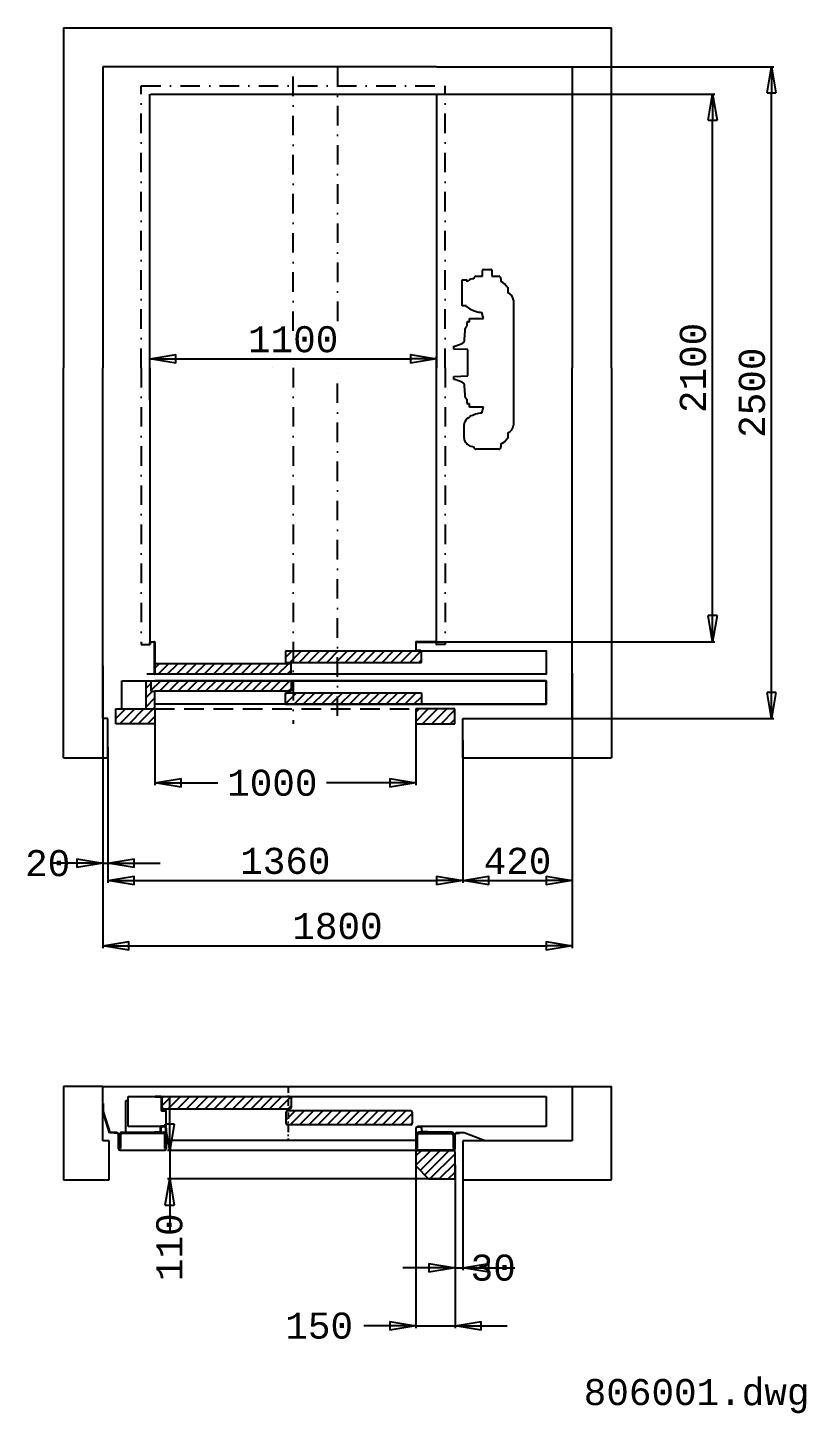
# Model space of a CAD drawing. Extents: x 66121 to 89453, y -8534 to 10021.
# Drawn here: x 70996 to 73981, y -2313 to 3001 of the extents above; entities that cross this region are included whole.
import ezdxf

# ---------------------------------------------------------------- set-up
doc = ezdxf.new("R2010")
doc.units = 0
doc.header["$LTSCALE"] = 50
doc.header["$MEASUREMENT"] = 0
doc.linetypes.add('DASHDOT', pattern=[1, 0.5, -0.25, 0, -0.25])
doc.linetypes.add('DASHED', pattern=[0.75, 0.5, -0.25])
doc.layers.get('0').update_dxf_attribs({"linetype": 'CONTINUOUS'})
doc.layers.get('Defpoints').update_dxf_attribs({"linetype": 'CONTINUOUS'})
for name, color, linetype in [('CONT_35', 250, 'CONTINUOUS'), ('CONT_70', 5, 'CONTINUOUS'), ('DASH_35', 30, 'DASHED'), ('DASHD_35', 40, 'DASHDOT'), ('DIM_MM', 7, 'CONTINUOUS'), ('HATCH_35', 6, 'CONTINUOUS'), ('TEXT_50', 7, 'CONTINUOUS')]:
    doc.layers.add(name, color=color, linetype=linetype)
doc.styles.get("Standard").update_dxf_attribs({"font": 'monotxt'})
doc.dimstyles.get("Standard").update_dxf_attribs({"dimscale": 50, "dimtxt": 2, "dimasz": 2, "dimexe": 0.18, "dimexo": 0, "dimgap": 0.5, "dimtad": 1, "dimdec": 0, "dimrnd": 1, "dimzin": 0, "dimdsep": 46, "dimtxsty": 'Standard', "dimblk": 'CLOSED', "dimcen": 0.09, "dimadec": 0, "dimazin": 0, "dimtfac": 1, "dimtdec": 0, "dimtmove": 2, "dimatfit": 0, "dimldrblk": 'CLOSED', "dimfxl": 1, "dimtolj": 1, "dimtzin": 0, "dimarcsym": 0})
pattern_1 = [(45, (61636.344, -92395.658), (-17.6776695, 17.6776695), [])]
pattern_2 = [(45, (71066.156, -1640.28), (-17.67767, 17.67767), [])]

# ---------------------------------------------------------------- blocks, each defined once
blk = doc.blocks.new('_Closed')
at = {"color": 0, "linetype": 'Continuous', "lineweight": -2}
for p, q in [((-1, 0.167), (0, 0)), ((-1, 0.167), (-1, -0.167)), ((0, 0), (-1, -0.167)), ((0, 0), (-1, 0))]:
    blk.add_line(p, q, dxfattribs=at)
blk = doc.blocks.new('*D196')
at = {"layer": 'Defpoints', "color": 0, "transparency": 16777216}
for p in [(72484.4, -1349.6), (72634, -1362), (72634, -1977.8)]:
    blk.add_point(p, dxfattribs=at)
at = {"layer": 'DIM_MM', "color": 0, "lineweight": -2, "transparency": 16777216}
for p, q in [((72484.4, -1349.6), (72484.4, -1986.8)), ((72634, -1362), (72634, -1986.8)), ((72384.4, -1977.8), (72284.4, -1977.8)), ((72484.4, -1977.8), (72634, -1977.8)), ((72734, -1977.8), (72834, -1977.8))]:
    blk.add_line(p, q, dxfattribs=at)
at = {"layer": 'DIM_MM', "color": 0, "lineweight": -2, "transparency": 16777216, "xscale": 100, "yscale": 100, "zscale": 100}
blk.add_blockref('_Closed', (72484.4, -1977.8), dxfattribs=at)
at = {"layer": 'DIM_MM', "color": 0, "lineweight": -2, "transparency": 16777216, "xscale": 100, "yscale": 100, "zscale": 100, "rotation": 180}
blk.add_blockref('_Closed', (72634, -1977.8), dxfattribs=at)
at = {"layer": 'DIM_MM', "color": 0, "transparency": 16777216, "insert": (72113.2, -1977.8), "char_height": 100, "attachment_point": 5}
blk.add_mtext('\\A1;150', dxfattribs=at)
blk = doc.blocks.new('*D180')
at = {"layer": 'Defpoints', "color": 0, "transparency": 16777216}
for p in [(72634, -1393.3), (72663.5, -1383.2), (72663.5, -1755.3)]:
    blk.add_point(p, dxfattribs=at)
at = {"layer": 'DIM_MM', "color": 0, "lineweight": -2, "transparency": 16777216}
for p, q in [((72634, -1393.3), (72634, -1764.3)), ((72663.5, -1383.2), (72663.5, -1764.3)), ((72534, -1755.3), (72434, -1755.3)), ((72634, -1755.3), (72663.5, -1755.3)), ((72763.5, -1755.3), (72863.5, -1755.3))]:
    blk.add_line(p, q, dxfattribs=at)
at = {"layer": 'DIM_MM', "color": 0, "lineweight": -2, "transparency": 16777216, "xscale": 100, "yscale": 100, "zscale": 100}
blk.add_blockref('_Closed', (72634, -1755.3), dxfattribs=at)
at = {"layer": 'DIM_MM', "color": 0, "lineweight": -2, "transparency": 16777216, "xscale": 100, "yscale": 100, "zscale": 100, "rotation": 180}
blk.add_blockref('_Closed', (72663.5, -1755.3), dxfattribs=at)
at = {"layer": 'DIM_MM', "color": 0, "transparency": 16777216, "insert": (72780.4, -1755.3), "char_height": 100, "attachment_point": 5}
blk.add_mtext('\\A1;30', dxfattribs=at)
blk = doc.blocks.new('*D181')
at = {"layer": 'Defpoints', "color": 0, "transparency": 16777216}
for p in [(73083.5, 454.6), (72663.5, 233.5), (73083.5, -270.1)]:
    blk.add_point(p, dxfattribs=at)
at = {"layer": 'DIM_MM', "color": 0, "lineweight": -2, "transparency": 16777216}
for p, q in [((73083.5, 454.6), (73083.5, -279.1)), ((72663.5, 233.5), (72663.5, -279.1)), ((72763.5, -270.1), (72983.5, -270.1))]:
    blk.add_line(p, q, dxfattribs=at)
at = {"layer": 'DIM_MM', "color": 0, "lineweight": -2, "transparency": 16777216, "xscale": 100, "yscale": 100, "zscale": 100, "rotation": 180}
blk.add_blockref('_Closed', (72663.5, -270.1), dxfattribs=at)
at = {"layer": 'DIM_MM', "color": 0, "lineweight": -2, "transparency": 16777216, "xscale": 100, "yscale": 100, "zscale": 100}
blk.add_blockref('_Closed', (73083.5, -270.1), dxfattribs=at)
at = {"layer": 'DIM_MM', "color": 0, "transparency": 16777216, "insert": (72873.5, -195.1), "char_height": 100, "attachment_point": 5}
blk.add_mtext('\\A1;420', dxfattribs=at)
blk = doc.blocks.new('*D182')
at = {"layer": 'Defpoints', "color": 0, "transparency": 16777216}
for p in [(72328, 2746.4), (73621.7, 2746.4), (72517.6, 646.4)]:
    blk.add_point(p, dxfattribs=at)
at = {"layer": 'DIM_MM', "color": 0, "lineweight": -2, "transparency": 16777216}
for p, q in [((72328, 2746.4), (73630.7, 2746.4)), ((73621.7, 746.4), (73621.7, 2646.4)), ((72517.6, 646.4), (73630.7, 646.4))]:
    blk.add_line(p, q, dxfattribs=at)
at = {"layer": 'DIM_MM', "color": 0, "lineweight": -2, "transparency": 16777216, "xscale": 100, "yscale": 100, "zscale": 100}
for p, rotation in [((73621.7, 2746.4), 90), ((73621.7, 646.4), 270)]:
    blk.add_blockref('_Closed', p, dxfattribs=dict(at, rotation=rotation))
at = {"layer": 'DIM_MM', "color": 0, "transparency": 16777216, "insert": (73546.7, 1696.4), "char_height": 100, "attachment_point": 5, "rotation": 90}
blk.add_mtext('\\A1;2100', dxfattribs=at)
blk = doc.blocks.new('*D183')
at = {"layer": 'Defpoints', "color": 0, "transparency": 16777216}
for p in [(71283.5, 554.2), (73083.5, 526), (73083.5, -519.9)]:
    blk.add_point(p, dxfattribs=at)
at = {"layer": 'DIM_MM', "color": 0, "lineweight": -2, "transparency": 16777216}
for p, q in [((71283.5, 554.2), (71283.5, -528.9)), ((73083.5, 526), (73083.5, -528.9)), ((71383.5, -519.9), (72983.5, -519.9))]:
    blk.add_line(p, q, dxfattribs=at)
at = {"layer": 'DIM_MM', "color": 0, "lineweight": -2, "transparency": 16777216, "xscale": 100, "yscale": 100, "zscale": 100, "rotation": 180}
blk.add_blockref('_Closed', (71283.5, -519.9), dxfattribs=at)
at = {"layer": 'DIM_MM', "color": 0, "lineweight": -2, "transparency": 16777216, "xscale": 100, "yscale": 100, "zscale": 100}
blk.add_blockref('_Closed', (73083.5, -519.9), dxfattribs=at)
at = {"layer": 'DIM_MM', "color": 0, "transparency": 16777216, "insert": (72183.5, -444.9), "char_height": 100, "attachment_point": 5}
blk.add_mtext('\\A1;1800', dxfattribs=at)
blk = doc.blocks.new('*D184')
at = {"layer": 'Defpoints', "color": 0, "transparency": 16777216}
for p in [(72527, -1304.8), (71540.1, -1414.5), (72575.4, -1414.5)]:
    blk.add_point(p, dxfattribs=at)
at = {"layer": 'DIM_MM', "color": 0, "lineweight": -2, "transparency": 16777216}
for p, q in [((71540.1, -1204.8), (71540.1, -1104.8)), ((72527, -1304.8), (71531.1, -1304.8)), ((71540.1, -1304.8), (71540.1, -1414.5)), ((72575.4, -1414.5), (71531.1, -1414.5)), ((71540.1, -1514.5), (71540.1, -1614.5))]:
    blk.add_line(p, q, dxfattribs=at)
at = {"layer": 'DIM_MM', "color": 0, "lineweight": -2, "transparency": 16777216, "xscale": 100, "yscale": 100, "zscale": 100}
for p, rotation in [((71540.1, -1304.8), 270), ((71540.1, -1414.5), 90)]:
    blk.add_blockref('_Closed', p, dxfattribs=dict(at, rotation=rotation))
at = {"layer": 'DIM_MM', "color": 0, "transparency": 16777216, "insert": (71539.3, -1676.4), "char_height": 100, "attachment_point": 5, "rotation": 90}
blk.add_mtext('\\A1;110', dxfattribs=at)
blk = doc.blocks.new('*D185')
at = {"layer": 'Defpoints', "color": 0, "transparency": 16777216}
for p in [(72563.5, 1730.8), (72563.5, 1635.4), (71463.5, 1573)]:
    blk.add_point(p, dxfattribs=at)
at = {"layer": 'DIM_MM', "color": 0, "lineweight": -2, "transparency": 16777216}
for p, q in [((71463.5, 1573), (71463.5, 1739.8)), ((71563.5, 1730.8), (72463.5, 1730.8)), ((72563.5, 1635.4), (72563.5, 1739.8))]:
    blk.add_line(p, q, dxfattribs=at)
at = {"layer": 'DIM_MM', "color": 0, "lineweight": -2, "transparency": 16777216, "xscale": 100, "yscale": 100, "zscale": 100, "rotation": 180}
blk.add_blockref('_Closed', (71463.5, 1730.8), dxfattribs=at)
at = {"layer": 'DIM_MM', "color": 0, "lineweight": -2, "transparency": 16777216, "xscale": 100, "yscale": 100, "zscale": 100}
blk.add_blockref('_Closed', (72563.5, 1730.8), dxfattribs=at)
at = {"layer": 'DIM_MM', "color": 0, "transparency": 16777216, "insert": (72013.5, 1805.8), "char_height": 100, "attachment_point": 5}
blk.add_mtext('\\A1;1100', dxfattribs=at)
blk = doc.blocks.new('*D186')
at = {"layer": 'Defpoints', "color": 0, "transparency": 16777216}
for p in [(72663.5, 268.4), (71303.5, 241.4), (72663.5, -270.1)]:
    blk.add_point(p, dxfattribs=at)
at = {"layer": 'DIM_MM', "color": 0, "lineweight": -2, "transparency": 16777216}
for p, q in [((72663.5, 268.4), (72663.5, -279.1)), ((71303.5, 241.4), (71303.5, -279.1)), ((71403.5, -270.1), (72563.5, -270.1))]:
    blk.add_line(p, q, dxfattribs=at)
at = {"layer": 'DIM_MM', "color": 0, "lineweight": -2, "transparency": 16777216, "xscale": 100, "yscale": 100, "zscale": 100, "rotation": 180}
blk.add_blockref('_Closed', (71303.5, -270.1), dxfattribs=at)
at = {"layer": 'DIM_MM', "color": 0, "lineweight": -2, "transparency": 16777216, "xscale": 100, "yscale": 100, "zscale": 100}
blk.add_blockref('_Closed', (72663.5, -270.1), dxfattribs=at)
at = {"layer": 'DIM_MM', "color": 0, "transparency": 16777216, "insert": (71983.5, -195.1), "char_height": 100, "attachment_point": 5}
blk.add_mtext('\\A1;1360', dxfattribs=at)
blk = doc.blocks.new('*D187')
at = {"layer": 'Defpoints', "color": 0, "transparency": 16777216}
for p in [(71483.5, 350.3), (72483.5, 348.4), (72483.5, 104.6)]:
    blk.add_point(p, dxfattribs=at)
at = {"layer": 'DIM_MM', "color": 0, "lineweight": -2, "transparency": 16777216}
for p, q in [((71483.5, 350.3), (71483.5, 95.6)), ((72483.5, 348.4), (72483.5, 95.6)), ((71583.5, 104.6), (71725.2, 104.6)), ((72383.5, 104.6), (72141.9, 104.6))]:
    blk.add_line(p, q, dxfattribs=at)
at = {"layer": 'DIM_MM', "color": 0, "lineweight": -2, "transparency": 16777216, "xscale": 100, "yscale": 100, "zscale": 100, "rotation": 180}
blk.add_blockref('_Closed', (71483.5, 104.6), dxfattribs=at)
at = {"layer": 'DIM_MM', "color": 0, "lineweight": -2, "transparency": 16777216, "xscale": 100, "yscale": 100, "zscale": 100}
blk.add_blockref('_Closed', (72483.5, 104.6), dxfattribs=at)
at = {"layer": 'DIM_MM', "color": 0, "transparency": 16777216, "insert": (71933.5, 104.6), "char_height": 100, "attachment_point": 5}
blk.add_mtext('\\A1;1000', dxfattribs=at)
blk = doc.blocks.new('*D188')
at = {"layer": 'Defpoints', "color": 0, "transparency": 16777216}
for p in [(71283.5, 351.4), (71303.5, 201.4), (71303.5, -203.7)]:
    blk.add_point(p, dxfattribs=at)
at = {"layer": 'DIM_MM', "color": 0, "lineweight": -2, "transparency": 16777216}
for p, q in [((71283.5, 351.4), (71283.5, -212.7)), ((71303.5, 201.4), (71303.5, -212.7)), ((71183.5, -203.7), (71083.5, -203.7)), ((71283.5, -203.7), (71303.5, -203.7)), ((71403.5, -203.7), (71503.5, -203.7))]:
    blk.add_line(p, q, dxfattribs=at)
at = {"layer": 'DIM_MM', "color": 0, "lineweight": -2, "transparency": 16777216, "xscale": 100, "yscale": 100, "zscale": 100}
blk.add_blockref('_Closed', (71283.5, -203.7), dxfattribs=at)
at = {"layer": 'DIM_MM', "color": 0, "lineweight": -2, "transparency": 16777216, "xscale": 100, "yscale": 100, "zscale": 100, "rotation": 180}
blk.add_blockref('_Closed', (71303.5, -203.7), dxfattribs=at)
at = {"layer": 'DIM_MM', "color": 0, "transparency": 16777216, "insert": (71072.3, -203.7), "char_height": 100, "attachment_point": 5}
blk.add_mtext('\\A1;20', dxfattribs=at)
blk = doc.blocks.new('*D60')
at = {"layer": 'Defpoints', "color": 0, "transparency": 16777216}
for p in [(72788.7, 2851.4), (73847.8, 2851.4), (72750.3, 351.4)]:
    blk.add_point(p, dxfattribs=at)
at = {"layer": 'DIM_MM', "color": 0, "lineweight": -2, "transparency": 16777216}
for p, q in [((72788.7, 2851.4), (73856.8, 2851.4)), ((73847.8, 451.4), (73847.8, 2751.4)), ((72750.3, 351.4), (73856.8, 351.4))]:
    blk.add_line(p, q, dxfattribs=at)
at = {"layer": 'DIM_MM', "color": 0, "lineweight": -2, "transparency": 16777216, "xscale": 100, "yscale": 100, "zscale": 100}
for p, rotation in [((73847.8, 2851.4), 90), ((73847.8, 351.4), 270)]:
    blk.add_blockref('_Closed', p, dxfattribs=dict(at, rotation=rotation))
at = {"layer": 'DIM_MM', "color": 0, "transparency": 16777216, "insert": (73772.8, 1601.4), "char_height": 100, "attachment_point": 5, "rotation": 90}
blk.add_mtext('\\A1;2500', dxfattribs=at)

msp = doc.modelspace()

# ---------------------------------------------------------------- hatches: boundary and pattern name
at = {"layer": 'HATCH_35'}
h = msp.add_hatch(dxfattribs=at)
h.set_pattern_fill('ANSI31', color=256, scale=200, style=0)
h.set_pattern_definition(pattern_2)
h.paths.add_polyline_path([(71983.5, 567), (72505.5, 567), (72505.5, 611.4), (71983.5, 611.4)])
h = msp.add_hatch(dxfattribs=at)
h.set_pattern_fill('ANSI31', color=256, scale=200, style=0)
h.set_pattern_definition(pattern_2)
h.paths.add_polyline_path([(72005.5, 521.4), (72005.5, 561.4), (71483.5, 561.4), (71483.5, 521.4)])
h = msp.add_hatch(dxfattribs=at)
h.set_pattern_fill('ANSI31', color=256, scale=200, style=0)
h.set_pattern_definition(pattern_1)
h.paths.add_polyline_path([(71468.4, 496.4), (71448.5, 496.4), (71448.5, 388.4), (71483.5, 388.4), (71483.5, 456.4), (71468.4, 456.4)])
h = msp.add_hatch(dxfattribs=at)
h.set_pattern_fill('ANSI31', color=256, scale=200, style=0)
h.set_pattern_definition(pattern_2)
h.paths.add_polyline_path([(72005.5, 496.4), (72005.5, 456.4), (71483.5, 456.4), (71468.4, 456.4), (71468.4, 496.4)])
h = msp.add_hatch(dxfattribs=at)
h.set_pattern_fill('ANSI31', color=256, scale=200, style=0)
h.set_pattern_definition(pattern_2)
h.paths.add_polyline_path([(71983.5, 406.4), (71983.5, 450.8), (72505.5, 450.8), (72505.5, 406.4)])
h = msp.add_hatch(dxfattribs=at)
h.set_pattern_fill('ANSI31', color=256, scale=200, style=0)
h.set_pattern_definition(pattern_1)
h.paths.add_polyline_path([(71333.5, 388.4), (71333.5, 331.4), (71483.5, 331.4), (71483.5, 388.4), (71448.5, 388.4)])
h = msp.add_hatch(dxfattribs=at)
h.set_pattern_fill('ANSI31', color=256, scale=200, style=0)
h.set_pattern_definition([(45, (61736.344, -92395.658), (-17.6776695, 17.6776695), [])])
h.paths.add_polyline_path([(72483.5, 388.4), (72483.5, 331.4), (72633.5, 331.4), (72633.5, 388.4)])
h = msp.add_hatch(dxfattribs=at)
h.set_pattern_fill('ANSI31', color=256, scale=200, style=0)
h.set_pattern_definition(pattern_1)
edge = h.paths.add_edge_path()
edge.add_arc((71517.3, -1103.8), 6.09, 90, 180)
edge.add_line((71511.3, -1103.8), (71511.3, -1140.4))
edge.add_arc((71517.3, -1140.4), 6.09, 180, 270)
edge.add_line((71517.3, -1146.5), (71999.5, -1146.5))
edge.add_arc((71999.5, -1140.4), 6.09, 270, 360)
edge.add_line((72005.5, -1140.4), (72005.5, -1103.8))
edge.add_arc((71999.5, -1103.8), 6.09, 0, 90)
edge.add_line((71999.5, -1097.7), (71517.3, -1097.7))
h = msp.add_hatch(dxfattribs=at)
h.set_pattern_fill('ANSI31', color=256, scale=200, style=0)
h.set_pattern_definition(pattern_1)
edge = h.paths.add_edge_path()
edge.add_line((72470.2, -1158.6), (72470.2, -1201.3))
edge.add_arc((72464.2, -1201.3), 6.09, -90, 0, ccw=False)
edge.add_line((72464.2, -1207.3), (71992.8, -1207.3))
edge.add_arc((71992.8, -1201.3), 6.09, 180, 270, ccw=False)
edge.add_line((71986.7, -1201.3), (71986.7, -1158.6))
edge.add_arc((71992.8, -1158.6), 6.09, 90, 180, ccw=False)
edge.add_line((71992.8, -1152.5), (72464.2, -1152.5))
edge.add_arc((72464.2, -1158.6), 6.09, 0, 90, ccw=False)
h = msp.add_hatch(dxfattribs=at)
h.set_pattern_fill('ANSI31', color=256, scale=200, style=0)
h.set_pattern_definition(pattern_1)
edge = h.paths.add_edge_path()
edge.add_arc((72629.1, -1409.6), 4.87, 270, 360)
edge.add_line((72634, -1409.6), (72634, -1309.6))
edge.add_arc((72629.1, -1309.6), 4.87, 0, 90)
edge.add_line((72629.1, -1304.8), (72489.2, -1304.8))
edge.add_arc((72489.2, -1309.6), 4.87, 90, 180)
edge.add_line((72484.4, -1309.6), (72484.4, -1363.8))
edge.add_arc((72489.2, -1363.8), 4.87, 180, 225)
edge.add_line((72485.8, -1367.2), (72531.6, -1413.1))
edge.add_arc((72535.1, -1409.6), 4.87, 225, 270)
edge.add_line((72535.1, -1414.5), (72629.1, -1414.5))
h.paths.add_polyline_path([(71954.9, -2052.8), (72271.5, -2052.8), (72271.5, -1902.8), (71954.9, -1902.8)], flags=9)

# ---------------------------------------------------------------- linework, layer by layer
at = {"layer": 'CONT_35', "ltscale": 3}
for p, q in [((71463.5, 1696.4), (71463.5, 2746.4)), ((71466.5, 2746.4), (72563.5, 2746.4)), ((72563.5, 2746.4), (72563.5, 1696.4)), ((72742.3, 2074.4), (72772.1, 2074.4)), ((72661.6, 2034.4), (72679.1, 2034.4)), ((72661.6, 1934.9), (72661.6, 2034.4)), ((72679.1, 2034.4), (72679.1, 2026.6)), ((72685.2, 2031.9), (72685.3, 2031.9)), ((72705.8, 2038.4), (72705.9, 2038.4)), ((72714.1, 2047.9), (72739.3, 2047.9)), ((72739.3, 2047.9), (72739.3, 2071.4)), ((72775.1, 2071.4), (72775.1, 2047.9)), ((72775.1, 2047.9), (72801.8, 2047.9)), ((72801.8, 2047.9), (72801.8, 2047.9)), ((72810.2, 2038.4), (72810.2, 2027.4)), ((72834.1, 2006.7), (72835.9, 2006.1)), ((72835.9, 2006.1), (72835.9, 1984.4)), ((72676.3, 1934.9), (72661.6, 1934.9)), ((72857.6, 1956), (72857.6, 1476.3)), ((72680, 1856), (72680, 1870.7)), ((72683, 1873.7), (72690, 1873.7)), ((72690, 1886.1), (72743.3, 1886.1)), ((72690, 1873.7), (72690, 1886.1)), ((72743.3, 1886.1), (72736.3, 1909.2)), ((72671, 1804.9), (72673.5, 1839.1)), ((72673.5, 1839.1), (72673.5, 1848.1)), ((72630, 1780.1), (72633, 1780.2)), ((72630, 1768.1), (72630, 1780.1)), ((72683.5, 1766.6), (72630, 1768.1)), ((72633, 1780.2), (72661, 1790.6)), ((72683.5, 1665.7), (72683.5, 1766.6)), ((71463.5, 1696.4), (71463.5, 646.4)), ((72563.5, 646.4), (72563.5, 1696.4)), ((72630, 1664.1), (72683.5, 1665.7)), ((72630, 1652.1), (72630, 1664.1)), ((72633, 1652), (72630, 1652.1)), ((72661, 1641.7), (72633, 1652)), ((72673.5, 1593.1), (72671, 1627.4)), ((72673.5, 1584.1), (72673.5, 1593.1)), ((72680, 1561.6), (72680, 1576.3)), ((72690, 1558.6), (72683, 1558.6)), ((72690, 1546.2), (72690, 1558.6)), ((72743.3, 1546.2), (72690, 1546.2)), ((72736.3, 1523.1), (72743.3, 1546.2)), ((72668.6, 1426.9), (72668.6, 1479.2)), ((72835.9, 1447.9), (72835.9, 1426.1)), ((72801.8, 1384.3), (72714.1, 1384.3)), ((72810.2, 1404.9), (72810.2, 1393.9)), ((72835.9, 1426.1), (72834.1, 1425.6)), ((71463.5, 635.4), (71463.5, 643.4)), ((71465, 643.3), (71465, 635.4)), ((71466.5, 646.4), (71480.4, 646.4)), ((71480.4, 644.9), (71466.6, 644.9)), ((71482, 524.5), (71482, 643.3)), ((71483.5, 643.3), (71483.5, 615.5)), ((71465, 635.4), (71463.5, 635.4)), ((71983.5, 611.4), (71983.5, 567)), ((72505.5, 567), (72505.5, 611.4)), ((72005.5, 561.4), (71483.5, 561.4)), ((71483.5, 556.4), (71483.5, 527)), ((71983.5, 567), (72505.5, 567)), ((72005.5, 521.4), (72005.5, 561.4)), ((71356.5, 388.4), (71356.5, 496.4)), ((71448.5, 496.4), (71448.5, 388.4)), ((71453.5, 522.9), (71480.4, 522.9)), ((71453.5, 521.4), (71453.5, 522.9)), ((71480.5, 521.4), (71453.5, 521.4)), ((71468.4, 496.4), (71468.4, 456.4)), ((72005.5, 496.4), (72005.5, 456.4)), ((72983.5, 496.4), (72983.5, 406.4)), ((71468.4, 456.4), (71483.5, 456.4)), ((72005.5, 456.4), (71483.5, 456.4)), ((71483.5, 388.4), (71483.5, 456.4)), ((71983.5, 450.8), (72505.5, 450.8)), ((71983.5, 450.8), (72505.5, 450.8)), ((71983.5, 406.4), (71983.5, 450.8)), ((72505.5, 450.8), (72505.5, 406.4)), ((71333.5, 331.4), (71333.5, 388.4)), ((71483.5, 388.4), (71483.5, 331.4)), ((72633.5, 388.4), (72483.5, 388.4)), ((72483.5, 388.4), (72483.5, 331.4)), ((72633.5, 331.4), (72633.5, 388.4)), ((71483.5, 331.4), (71333.5, 331.4)), ((72483.5, 331.4), (72633.5, 331.4))]:
    msp.add_line(p, q, dxfattribs=at)
at = {"layer": 'CONT_35'}
for p, q in [((71283.5, -1059.2), (73083.5, -1059.2)), ((71372.4, -1235.3), (71372.4, -1113.6)), ((71372.4, -1113.6), (71381, -1113.6)), ((71381, -1097.7), (72983.5, -1097.7)), ((71381, -1213.4), (71381, -1097.7)), ((71505.7, -1097.7), (71484.5, -1097.7)), ((71484.5, -1097.7), (71484.5, -1099)), ((71484.5, -1099), (71505.7, -1099)), ((71507.6, -1100.9), (71507.6, -1150.6)), ((71508.8, -1150.6), (71508.8, -1100.9)), ((71511.3, -1140.4), (71511.3, -1103.8)), ((71517.3, -1097.7), (71999.5, -1097.7)), ((72005.5, -1103.8), (72005.5, -1140.4)), ((72983.5, -1097.7), (72983.5, -1213.4)), ((71283.5, -1155.5), (71283.5, -1125.1)), ((71283.5, -1125.1), (71285.4, -1125.1)), ((71308.9, -1237.8), (71283.5, -1155.5)), ((71285.4, -1125.1), (71285.4, -1155.6)), ((71285.4, -1155.6), (71310.1, -1236)), ((71523.9, -1152.5), (71510.8, -1152.5)), ((71510.8, -1153.8), (71523.9, -1153.8)), ((71999.5, -1146.5), (71517.3, -1146.5)), ((71525.9, -1155.7), (71525.9, -1210.3)), ((71527.1, -1210.3), (71527.1, -1155.7)), ((71986.7, -1201.3), (71986.7, -1158.6)), ((71992.8, -1152.5), (72464.2, -1152.5)), ((72470.2, -1158.6), (72470.2, -1201.3)), ((71504.9, -1213.4), (71381, -1213.4)), ((71503.9, -1215.9), (71503.9, -1229.3)), ((71505.2, -1229.3), (71505.2, -1215.9)), ((71505.2, -1229.3), (71505.2, -1219.5)), ((71506.4, -1219.5), (71506.4, -1229.3)), ((71523.9, -1212.2), (71507.6, -1212.2)), ((71507.6, -1213.4), (71523.9, -1213.4)), ((71507.6, -1213.4), (71523.9, -1213.4)), ((71511.3, -1213.4), (71521, -1213.4)), ((71521, -1214.6), (71511.3, -1214.6)), ((71525.9, -1298.7), (71525.9, -1219.5)), ((71527.1, -1219.5), (71527.1, -1298.7)), ((72464.2, -1207.3), (71992.8, -1207.3)), ((72484.4, -1219.5), (72484.4, -1298.7)), ((72485.6, -1298.7), (72485.6, -1219.5)), ((72983.5, -1213.4), (72490.5, -1213.4)), ((72500.2, -1213.4), (72490.5, -1213.4)), ((72490.5, -1214.6), (72500.2, -1214.6)), ((72505.1, -1219.5), (72505.1, -1229.3)), ((72506.3, -1229.3), (72506.3, -1219.5)), ((71338.8, -1237.8), (71308.9, -1237.8)), ((71338.8, -1236), (71310.1, -1236)), ((71327.4, -1239), (71327.4, -1237.8)), ((71327.4, -1237.8), (71339.6, -1237.8)), ((71339.6, -1239), (71327.4, -1239)), ((71338.8, -1236), (71338.8, -1237.8)), ((71344.4, -1298.7), (71344.4, -1243.9)), ((71345.7, -1243.9), (71345.7, -1298.7)), ((71346.9, -1297.4), (71346.9, -1245.1)), ((71351.7, -1245.1), (71351.7, -1297.4)), ((71356.6, -1235.3), (71516.1, -1235.3)), ((71516.1, -1240.2), (71356.6, -1240.2)), ((71482, -1235.3), (71482, -1234.1)), ((71482, -1234.1), (71500.3, -1234.1)), ((71500.3, -1235.3), (71482, -1235.3)), ((71500.3, -1235.3), (71482, -1235.3)), ((71503.9, -1229.3), (71505.2, -1229.3)), ((71521, -1297.4), (71521, -1245.1)), ((71525.9, -1245.1), (71525.9, -1297.4)), ((71527.1, -1265.2), (72484.4, -1265.2)), ((72485.6, -1245.1), (72485.6, -1297.4)), ((72490.5, -1297.4), (72490.5, -1245.1)), ((72621.8, -1235.3), (72495.3, -1235.3)), ((72495.3, -1240.2), (72621.8, -1240.2)), ((72529.4, -1234.1), (72511.2, -1234.1)), ((72511.2, -1235.3), (72529.4, -1235.3)), ((72529.4, -1235.3), (72529.4, -1234.1)), ((72626.7, -1245.1), (72626.7, -1297.4)), ((72631.6, -1297.4), (72631.6, -1245.1)), ((72632.8, -1243.9), (72632.8, -1298.7)), ((72634, -1298.7), (72634, -1243.9)), ((72638.9, -1236), (72669.3, -1236)), ((72638.9, -1237.8), (72638.9, -1236)), ((72669.3, -1237.8), (72638.9, -1237.8)), ((72651.1, -1237.8), (72638.9, -1237.8)), ((72638.9, -1239), (72651.1, -1239)), ((72651.1, -1239), (72651.1, -1237.8)), ((72669.3, -1236), (72749.9, -1266.4)), ((72749.9, -1268.2), (72669.3, -1237.8)), ((72749.9, -1266.4), (72780.3, -1266.4)), ((72780.3, -1268.2), (72749.9, -1268.2)), ((72780.3, -1268.2), (72780.3, -1266.4)), ((71351.7, -1297.4), (71346.9, -1297.4)), ((71350.5, -1303.5), (71521, -1303.5)), ((71521, -1304.8), (71350.5, -1304.8)), ((71525.9, -1297.4), (71521, -1297.4)), ((72484.4, -1309.6), (72484.4, -1363.8)), ((72485.6, -1297.4), (72490.5, -1297.4)), ((72489.2, -1304.8), (72629.1, -1304.8)), ((72627.9, -1303.5), (72490.5, -1303.5)), ((72490.5, -1304.8), (72629.1, -1304.8)), ((72626.7, -1297.4), (72631.6, -1297.4)), ((72634, -1409.6), (72634, -1309.6)), ((72485.8, -1367.2), (72531.6, -1413.1)), ((72535.1, -1414.5), (72629.1, -1414.5))]:
    msp.add_line(p, q, dxfattribs=at)
at = {"layer": 'CONT_35', "ltscale": 3}
msp.add_lwpolyline([(72503.5, 611.4), (72503.5, 612.9), (72486.6, 612.9, -0.414214), (72485, 614.5), (72485, 643.3, -0.414214), (72486.6, 644.9), (72560.4, 644.9, -0.414214), (72562, 643.3), (72562, 635.4), (72563.5, 635.4), (72563.5, 643.4, 0.414214), (72560.5, 646.4), (72486.6, 646.4, 0.414214), (72483.5, 643.3), (72483.5, 614.5, 0.414214), (72486.6, 611.4)], format="xyb", close=True, dxfattribs=at)
for points in [[(71483.5, 633.4), (71483.5, 561.4), (71483.5, 521.4)], [(71983.5, 611.4), (72505.5, 611.4), (72983.5, 611.4), (72983.5, 521.4), (72005.5, 521.4), (71483.5, 521.4)], [(71356.5, 496.4), (71448.5, 496.4), (71468.4, 496.4), (72005.5, 496.4), (72983.5, 496.4)], [(71983.5, 406.4), (72505.5, 406.4), (72983.5, 406.4), (72983.5, 496.4), (72005.5, 496.4), (71483.5, 496.4)], [(71333.5, 388.4), (71448.5, 388.4), (71483.5, 388.4)], [(72983.5, 406.4), (72505.5, 406.4), (71983.5, 406.4), (71483.5, 406.4)]]:
    msp.add_lwpolyline(points, dxfattribs=at)
for centre, radius, start, end in [((72742.3, 2071.4), 3, 90, 180), ((72772.1, 2071.4), 3, 0, 90), ((72718.1, 1987.7), 55.1, 126.6176, 135.0158), ((72708.8, 1992.6), 45.8, 93.7195, 120.9226), ((72715.5, 2038.4), 9.69, 98.41, 179.961), ((72800.5, 2038.4), 9.69, 0, 82.2138), ((72789.4, 1979.2), 52.5, 31.5725, 66.646), ((72828.1, 1956), 29.5, 0, 74.6154), ((72718.1, 1970.8), 55.1, 220.6842, 240.6322), ((72748.8, 2032.3), 123.8, 242.2251, 264.234), ((72683, 1870.7), 3, 90, 180), ((72681.5, 1848.1), 8, 100.8069, 180), ((72654, 1806.1), 17, 293.9822, 355.7487), ((72654, 1626.1), 17, 4.2513, 66.0178), ((72681.5, 1584.1), 8, 180, 259.1931), ((72683, 1561.6), 3, 180, 270), ((72696.3, 1478.7), 27.7, 155.3135, 179.0898), ((72718.1, 1461.4), 55.1, 119.3678, 148.4367), ((72748.8, 1400), 123.8, 95.766, 117.7749), ((72828.1, 1476.3), 29.5, 285.3846, 0), ((72696.3, 1427.3), 27.7, 180.9102, 204.6865), ((72718.1, 1444.6), 55.1, 211.5633, 233.3824), ((72708.8, 1439.7), 45.8, 239.0774, 266.3482), ((72715.5, 1393.9), 9.69, 179.961, 261.59), ((72800.5, 1393.9), 9.69, 277.7862, 0), ((72789.4, 1453.1), 52.5, 293.354, 328.4275), ((71466.5, 643.4), 3, 90, 180), ((71466.6, 643.3), 1.6, 90, 180), ((71480.4, 643.3), 3.1, 0, 90), ((71480.4, 643.3), 1.6, 0, 90), ((71480.4, 524.5), 1.6, 270, 0), ((71480.5, 524.4), 3, 270, 0)]:
    msp.add_arc(centre, radius, start, end, dxfattribs=at)
at = {"layer": 'CONT_35'}
for centre, radius, start, end in [((71505.7, -1100.9), 3.17, 0, 90), ((71505.7, -1100.9), 1.95, 0, 90), ((71517.3, -1103.8), 6.09, 90, 180), ((71999.5, -1103.8), 6.09, 0, 90), ((71510.8, -1150.6), 3.17, 180, 270), ((71510.8, -1150.6), 1.95, 180, 270), ((71517.3, -1140.4), 6.09, 180, 270), ((71523.9, -1155.7), 3.17, 0, 90), ((71523.9, -1155.7), 1.95, 0, 90), ((71992.8, -1158.6), 6.09, 90, 180), ((71999.5, -1140.4), 6.09, 270, 0), ((72464.2, -1158.6), 6.09, 0, 90), ((71507.6, -1215.9), 3.65, 138.1897, 180), ((71507.6, -1215.9), 3.65, 90, 138.1897), ((71511.3, -1219.5), 6.09, 90, 180), ((71507.6, -1215.9), 2.44, 90, 180), ((71511.3, -1219.5), 4.87, 90, 180), ((71521, -1219.5), 6.09, 0, 90), ((71521, -1219.5), 4.87, 0, 90), ((71523.9, -1210.3), 3.17, 270, 0), ((71523.9, -1210.3), 1.95, 270, 0), ((71992.8, -1201.3), 6.09, 180, 270), ((72464.2, -1201.3), 6.09, 270, 0), ((72490.5, -1219.5), 6.09, 90, 180), ((72490.5, -1219.5), 4.87, 90, 180), ((72500.2, -1219.5), 6.09, 0, 90), ((72500.2, -1219.5), 4.87, 0, 90), ((71339.6, -1243.9), 6.09, 0, 90), ((71339.6, -1243.9), 4.87, 0, 90), ((71356.6, -1245.1), 9.74, 90, 180), ((71356.6, -1245.1), 4.87, 90, 180), ((71500.3, -1229.3), 4.87, 270, 0), ((71500.3, -1229.3), 6.09, 270, 0), ((71516.1, -1245.1), 9.74, 0, 90), ((71516.1, -1245.1), 4.87, 0, 90), ((72495.3, -1245.1), 9.74, 90, 180), ((72495.3, -1245.1), 4.87, 90, 180), ((72511.2, -1229.3), 6.09, 180, 270), ((72511.2, -1229.3), 4.87, 180, 270), ((72621.8, -1245.1), 9.74, 0, 90), ((72621.8, -1245.1), 4.87, 0, 90), ((72638.9, -1243.9), 6.09, 90, 180), ((72638.9, -1243.9), 4.87, 90, 180), ((71350.5, -1298.7), 6.09, 180, 270), ((71350.5, -1298.7), 4.87, 180, 270), ((71521, -1298.7), 6.09, 270, 0), ((71521, -1298.7), 4.87, 270, 0), ((72490.5, -1298.7), 6.09, 180, 270), ((72489.2, -1309.6), 4.87, 90, 180), ((72490.5, -1298.7), 4.87, 180, 270), ((72627.9, -1298.7), 4.87, 270, 0), ((72627.9, -1298.7), 6.09, 270, 0), ((72629.1, -1309.6), 4.87, 0, 90), ((72489.2, -1363.8), 4.87, 180, 225), ((72535.1, -1409.6), 4.87, 225, 270), ((72629.1, -1409.6), 4.87, 270, 0)]:
    msp.add_arc(centre, radius, start, end, dxfattribs=at)
at = {"layer": 'CONT_70', "ltscale": 3}
for p, q in [((71133.5, 3001.4), (72563.5, 3001.4)), ((71133.5, 3001.4), (71133.5, 1696.4)), ((72563.5, 3001.4), (73233.5, 3001.4)), ((73233.5, 1696.4), (73233.5, 3001.4)), ((72563.5, 2851.4), (71283.5, 2851.4)), ((71283.5, 2851.4), (71283.5, 1696.4)), ((72563.5, 2851.4), (73083.5, 2851.4)), ((73083.5, 2851.4), (73083.5, 1696.4)), ((71133.5, 201.4), (71133.5, 1696.4)), ((71283.5, 351.4), (71283.5, 1696.4)), ((73083.5, 351.4), (73083.5, 1696.4)), ((73233.5, 1696.4), (73233.5, 201.4)), ((71303.5, 351.4), (71283.5, 351.4)), ((71303.5, 201.4), (71303.5, 351.4)), ((72663.5, 351.4), (73083.5, 351.4)), ((72663.5, 201.4), (72663.5, 351.4)), ((71133.5, 201.4), (71303.5, 201.4)), ((72663.5, 201.4), (73233.5, 201.4))]:
    msp.add_line(p, q, dxfattribs=at)
at = {"layer": 'CONT_70'}
for p, q in [((71133.5, -1059.2), (71133.5, -1417.8)), ((71283.5, -1059.2), (71133.5, -1059.2)), ((71283.5, -1268.2), (71283.5, -1059.2)), ((73083.5, -1059.2), (73233.5, -1059.2)), ((73083.5, -1059.2), (73083.5, -1268.2)), ((73233.5, -1417.8), (73233.5, -1059.2)), ((71307.9, -1268.2), (71283.5, -1268.2)), ((71307.9, -1417.8), (71307.9, -1268.2)), ((73083.5, -1268.2), (72663.5, -1268.2)), ((72663.5, -1268.2), (72663.5, -1417.8)), ((71133.5, -1417.8), (71307.9, -1417.8)), ((72663.5, -1417.8), (73233.5, -1417.8))]:
    msp.add_line(p, q, dxfattribs=at)
at = {"layer": 'DASH_35', "ltscale": 3}
msp.add_line((71483.5, 388.4), (72483.5, 388.4), dxfattribs=at)
at = {"layer": 'DASHD_35', "ltscale": 3}
for p, q in [((72013.5, 1838.4), (72013.5, 2881.4)), ((72183.5, 2851.4), (72183.5, 1831)), ((71431, 2778.9), (72596, 2778.9)), ((71431, 1696.4), (71431, 2778.9)), ((72596, 1696.4), (72596, 2778.9)), ((71431, 1696.4), (71431, 635.4)), ((71933.5, 1696.4), (71933.5, 1696.9)), ((72013.5, 1696.4), (72013.5, 331.4)), ((72183.5, 361.4), (72183.5, 1686.3)), ((72596, 1696.4), (72596, 635.4)), ((71431, 635.4), (71463.5, 635.4)), ((72596, 635.4), (72563.5, 635.4))]:
    msp.add_line(p, q, dxfattribs=at)
at = {"layer": 'DASHD_35'}
msp.add_line((71994.6, -1059.2), (71994.6, -1265.2), dxfattribs=at)

# ---------------------------------------------------------------- texts
at = {"layer": 'TEXT_50', "insert": (73127.5, -2181.9), "char_height": 100, "width": 2143.84, "attachment_point": 1}
msp.add_mtext('806001.dwg', dxfattribs=at)

# ---------------------------------------------------------------- dimensions: what is measured, and where the dimension line sits
at = {"layer": 'DIM_MM'}
for base, p1, p2, picture, middle in [((73847.8, 2851.4), (72750.3, 351.4), (72788.7, 2851.4), '*D60', (73772.8, 1601.4)), ((73621.7, 2746.4), (72517.6, 646.4), (72328, 2746.4), '*D182', (73546.7, 1696.4))]:
    dim = msp.add_linear_dim(base=base, p1=p1, p2=p2, angle=90, dimstyle='Standard', dxfattribs=at)
    dim.commit()
    dim.dimension.update_dxf_attribs({"geometry": picture, "text_midpoint": middle})
for base, p1, p2, picture, middle in [((72563.5, 1730.8), (71463.5, 1573), (72563.5, 1635.4), '*D185', (72013.5, 1805.8)), ((73083.5, -519.9), (71283.5, 554.2), (73083.5, 526), '*D183', (72183.5, -444.9)), ((73083.5, -270.1), (72663.5, 233.5), (73083.5, 454.6), '*D181', (72873.5, -195.1)), ((72663.5, -270.1), (71303.5, 241.4), (72663.5, 268.4), '*D186', (71983.5, -195.1))]:
    dim = msp.add_linear_dim(base=base, p1=p1, p2=p2, dimstyle='Standard', dxfattribs=at)
    dim.commit()
    dim.dimension.update_dxf_attribs({"geometry": picture, "text_midpoint": middle})
for base, p1, p2, picture, middle in [((71303.5, -203.7), (71283.5, 351.4), (71303.5, 201.4), '*D188', (71072.3, -203.7)), ((72483.5, 104.6), (71483.5, 350.3), (72483.5, 348.4), '*D187', (71933.5, 104.6)), ((72634, -1977.8), (72484.4, -1349.6), (72634, -1362), '*D196', (72113.2, -1977.8)), ((72663.5491, -1755.3307), (72634.0189, -1393.272), (72663.5491, -1383.1513), '*D180', (72780.3608, -1755.3307))]:
    dim = msp.add_linear_dim(base=base, p1=p1, p2=p2, dimstyle='Standard', dxfattribs=at)
    dim.commit()
    dim.dimension.update_dxf_attribs({"geometry": picture, "text_midpoint": middle, "dimtype": 160})
dim = msp.add_linear_dim(base=(71540.1, -1414.5), p1=(72527, -1304.8), p2=(72575.4, -1414.5), angle=90, dimstyle='Standard', dxfattribs=at)
dim.commit()
dim.dimension.update_dxf_attribs({"geometry": '*D184', "text_midpoint": (71539.3, -1676.4), "dimtype": 160})

doc.saveas('drawing.dxf')
